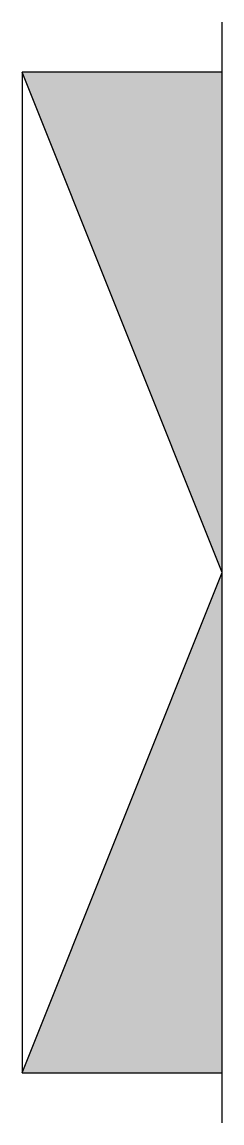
# Model space of a CAD drawing. Header units: millimetres. Extents: x -2899.013 to -2898.913, y 3742.586 to 3743.136.
import ezdxf

# ---------------------------------------------------------------- set-up
doc = ezdxf.new("R2010")
doc.units = ezdxf.units.MM
doc.layers.add('Ele_quadros', color=2, linetype='Continuous')

msp = doc.modelspace()

# ---------------------------------------------------------------- hatches: boundary and pattern name
at = {"layer": 'Ele_quadros'}
h = msp.add_hatch(color=1, dxfattribs=at)
h.paths.add_polyline_path([(-2898.91346, 3743.11057), (-2899.01346, 3743.11057), (-2898.91346, 3742.86057)])
h.paths.add_polyline_path([(-2899.01346, 3742.61057), (-2898.91346, 3742.61057), (-2898.91346, 3742.86057)])

# ---------------------------------------------------------------- linework, layer by layer
at = {"layer": 'Ele_quadros', "color": 4}
msp.add_line((-2898.91346, 3742.58557), (-2898.91346, 3743.13557), dxfattribs=at)
at = {"layer": 'Ele_quadros', "color": 3}
for p, q in [((-2899.01346, 3743.11057), (-2899.01346, 3742.61057)), ((-2898.91346, 3743.11057), (-2899.01346, 3743.11057)), ((-2899.01346, 3742.61057), (-2898.91346, 3742.61057))]:
    msp.add_line(p, q, dxfattribs=at)
at = {"layer": 'Ele_quadros'}
for p, q in [((-2898.91346, 3742.86057), (-2899.01346, 3743.11057)), ((-2899.01346, 3742.61057), (-2898.91346, 3742.86057))]:
    msp.add_line(p, q, dxfattribs=at)

doc.saveas('drawing.dxf')
